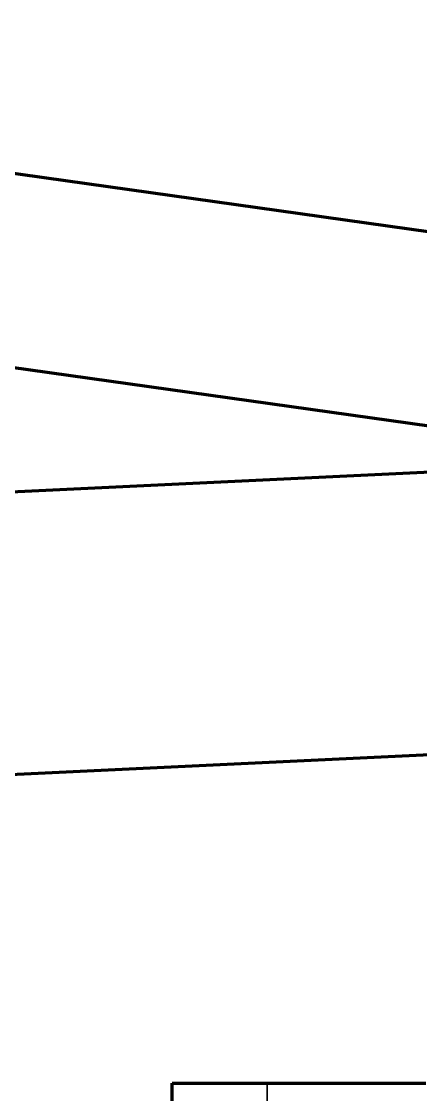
# Model space of a CAD drawing. Header units: millimetres. Extents: x 0 to 2382, y 0 to 420.
# Drawn here: x 930.95 to 937.59, y 346.25 to 364.1 of the extents above; entities that cross this region are included whole.
import ezdxf

# ---------------------------------------------------------------- set-up
doc = ezdxf.new("R2010")
doc.units = ezdxf.units.MM
doc.linetypes.add('IRAM-E-TRAZOS', pattern=[5, 4, -1])
for name, color, linetype, lineweight in [('01-VISIBLE', 7, 'CONTINUOUS', 70), ('02-OCULTA', 4, 'IRAM-E-TRAZOS', 35), ('08-FINA', 5, 'CONTINUOUS', 18)]:
    doc.layers.add(name, color=color, linetype=linetype, lineweight=lineweight)

msp = doc.modelspace()

# ---------------------------------------------------------------- linework, layer by layer
at = {"layer": '01-VISIBLE'}
for points in [[(943.116, 359.843), (914.495, 363.865)], [(938.758, 357.224), (914.05, 360.696)], [(938.574, 356.644), (919.009, 355.713)], [(938.797, 351.949), (919.232, 351.019)], [(933.458, 346.443), (933.559, 346.443), (933.659, 346.443), (933.76, 346.443), (933.86, 346.443), (933.961, 346.443), (934.061, 346.443), (934.162, 346.443), (934.263, 346.443), (934.363, 346.443), (934.464, 346.443), (934.564, 346.443), (934.665, 346.443), (934.765, 346.443), (934.866, 346.443), (934.966, 346.443), (935.067, 346.443), (935.167, 346.443), (935.268, 346.443), (935.368, 346.443), (935.469, 346.443), (935.569, 346.443), (935.67, 346.443), (935.77, 346.443), (935.871, 346.443), (935.972, 346.443), (936.072, 346.443), (936.173, 346.443), (936.273, 346.443), (936.374, 346.443), (936.474, 346.443), (936.575, 346.443), (936.675, 346.443), (936.776, 346.443), (936.876, 346.443), (936.977, 346.443), (937.077, 346.443), (937.178, 346.443), (937.278, 346.443), (937.379, 346.443), (937.479, 346.443), (937.58, 346.443), (937.68, 346.443)], [(933.458, 344.043), (933.458, 346.443)]]:
    msp.add_lwpolyline(points, dxfattribs=at)
at = {"layer": '02-OCULTA'}
for points in [[(944.342, 359.67), (914.495, 363.865)], [(943.897, 356.501), (914.05, 360.696)], [(937.658, 346.443), (937.558, 346.443), (937.458, 346.443), (937.358, 346.443), (937.258, 346.443), (937.158, 346.443), (937.058, 346.443), (936.958, 346.443), (936.858, 346.443), (936.758, 346.443), (936.658, 346.443), (936.558, 346.443), (936.458, 346.443), (936.358, 346.443), (936.258, 346.443), (936.158, 346.443), (936.058, 346.443), (935.958, 346.443), (935.858, 346.443), (935.758, 346.443), (935.658, 346.443), (935.558, 346.443), (935.458, 346.443), (935.358, 346.443), (935.258, 346.443), (935.158, 346.443), (935.058, 346.443), (934.958, 346.443), (934.858, 346.443), (934.758, 346.443), (934.658, 346.443), (934.558, 346.443), (934.458, 346.443), (934.358, 346.443), (934.258, 346.443), (934.158, 346.443), (934.058, 346.443), (933.958, 346.443), (933.858, 346.443), (933.758, 346.443), (933.658, 346.443), (933.558, 346.443), (933.458, 346.443)], [(937.646, 346.443), (937.546, 346.443), (937.445, 346.443), (937.345, 346.443), (937.245, 346.443), (937.145, 346.443), (937.044, 346.443), (936.944, 346.443), (936.844, 346.443), (936.743, 346.443), (936.643, 346.443), (936.543, 346.443), (936.443, 346.443), (936.342, 346.443), (936.242, 346.443), (936.142, 346.443), (936.041, 346.443), (935.941, 346.443), (935.841, 346.443), (935.74, 346.443), (935.64, 346.443), (935.54, 346.443), (935.44, 346.443), (935.339, 346.443), (935.239, 346.443), (935.139, 346.443), (935.038, 346.443)], [(935.038, 346.443), (935.139, 346.443), (935.239, 346.443), (935.339, 346.443), (935.44, 346.443), (935.54, 346.443), (935.64, 346.443), (935.74, 346.443), (935.841, 346.443), (935.941, 346.443), (936.041, 346.443), (936.142, 346.443), (936.242, 346.443), (936.342, 346.443), (936.443, 346.443), (936.543, 346.443), (936.643, 346.443), (936.743, 346.443), (936.844, 346.443), (936.944, 346.443), (937.044, 346.443), (937.145, 346.443), (937.245, 346.443), (937.345, 346.443), (937.445, 346.443), (937.546, 346.443), (937.646, 346.443)], [(935.038, 344.043), (935.038, 346.443)]]:
    msp.add_lwpolyline(points, dxfattribs=at)
at = {"layer": '08-FINA'}
msp.add_circle((929.833, 354.167), 36.833, dxfattribs=at)

doc.saveas('drawing.dxf')
